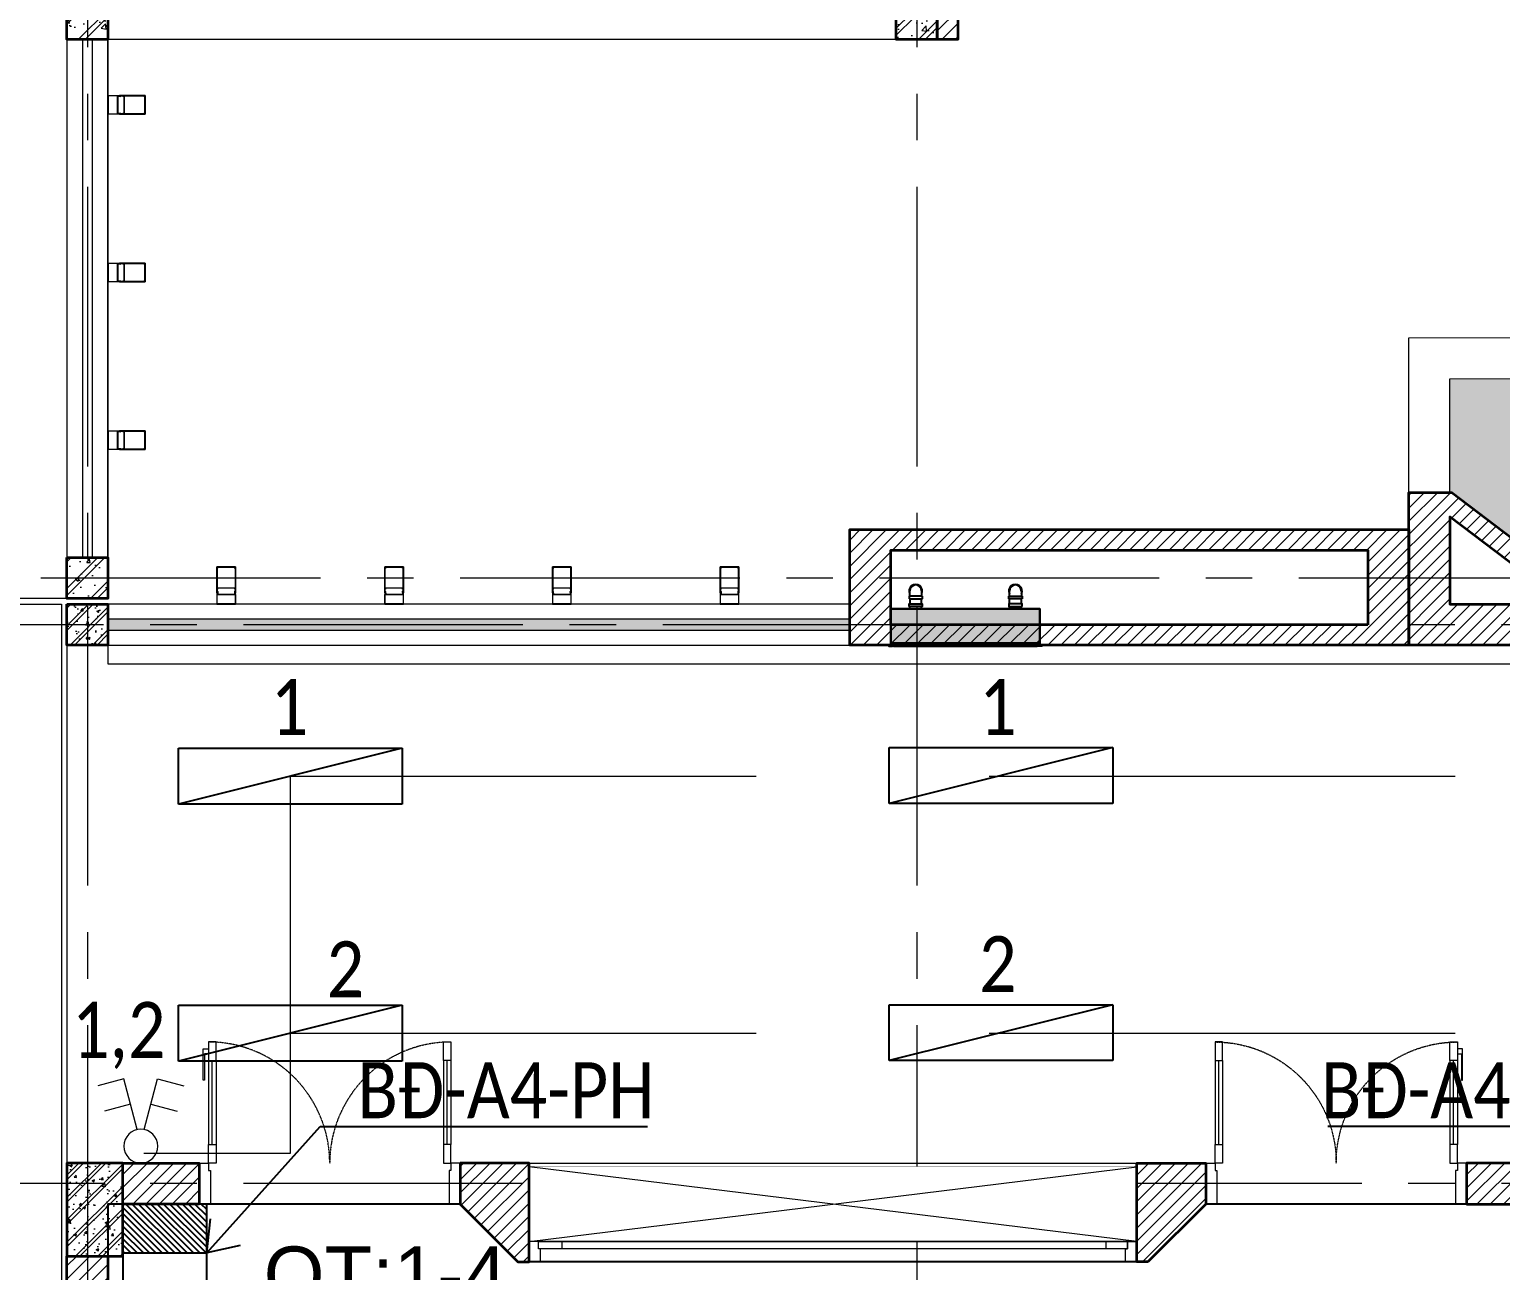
# Model space of a CAD drawing. Header units: millimetres. Extents: x 18326 to 214271, y -298828 to -198730.
# Drawn here: x 75036 to 82929, y -263047 to -256385 of the extents above; entities that cross this region are included whole.
import ezdxf
from ezdxf.enums import TextEntityAlignment as Align

# ---------------------------------------------------------------- set-up
doc = ezdxf.new("R2010")
doc.units = ezdxf.units.MM
doc.header["$LTSCALE"] = 20
doc.header["$MEASUREMENT"] = 0
for name, pattern in [('DASHED2', [0.375, 0.25, -0.125]), ('HIDDEN', [0.375, 0.25, -0.125]), ('xref LC GK$0$CENTER2', [1.125, 0.75, -0.125, 0.125, -0.125]), ('xref_mb.A4$0$HIDDEN', [0.375, 0.25, -0.125])]:
    doc.linetypes.add(name, pattern=pattern)
doc.layers.get('0').update_dxf_attribs({"lineweight": 0})
doc.layers.get('Defpoints').update_dxf_attribs({"color": 1, "lineweight": 25})
for name, color, linetype in [('!Cetech-TBD', 2, 'Continuous'), ('CDC-E', 2, 'Continuous'), ('CDC-E-Equip', 2, 'Continuous'), ('CDC-E-Note', 3, 'Continuous'), ('TEXT', 7, 'Continuous'), ('xref_mb.A4$0$KV-Net thay 3', 251, 'Continuous')]:
    doc.layers.add(name, color=color, linetype=linetype)
for name, color, linetype, lineweight in [('0.MAU XANH- DAY DIEN', 3, 'HIDDEN', 20), ('IBST-E-Chieu sang', 2, 'Continuous', 9), ('KV-Dim', 14, 'Continuous', 9), ('xref LC GK$0$KV-Net truc', 251, 'xref LC GK$0$CENTER2', 9), ('xref_mb.A3$0$1', 1, 'Continuous', 25), ('xref_mb.A3$0$KV-Cat be tong', 6, 'Continuous', 35), ('xref_mb.A3$0$KV-Cat tuong', 4, 'Continuous', 35), ('xref_mb.A3$0$KV-Cat vat lieu', 11, 'Continuous', 20), ('xref_mb.A3$0$KV-Hatch', 179, 'Continuous', 5), ('xref_mb.A3$0$KV-Net thay 1', 9, 'Continuous', 20), ('xref_mb.A3$0$KV-Net thay 2', 8, 'Continuous', 13), ('xref_mb.A3$0$KV-Thiet bi', 59, 'Continuous', 9), ('xref_mb.A4$0$1', 1, 'Continuous', 25), ('xref_mb.A4$0$KV-Cat be tong', 6, 'Continuous', 35), ('xref_mb.A4$0$KV-Cat tuong', 4, 'Continuous', 35), ('xref_mb.A4$0$KV-Cat vat lieu', 11, 'Continuous', 20), ('xref_mb.A4$0$KV-Cay xanh', 78, 'Continuous', 5), ('xref_mb.A4$0$KV-Cua', 34, 'Continuous', 13), ('xref_mb.A4$0$KV-Hatch', 179, 'Continuous', 5), ('xref_mb.A4$0$KV-Net thay 1', 9, 'Continuous', 20), ('xref_mb.A4$0$KV-Net thay 2', 8, 'Continuous', 13), ('xref_mb.A4$0$KV-Noi that', 35, 'Continuous', 9), ('xref_mb.A4$0$KV-Thiet bi', 59, 'Continuous', 9), ('xref_mb.A6$0$KV-Net thay 2', 8, 'Continuous', 13)]:
    doc.layers.add(name, color=color, linetype=linetype, lineweight=lineweight)
doc.styles.add('AN - Arial', font='arial.ttf')
doc.styles.add('KT', font='vnsimli.shx', dxfattribs={"width": 0.72})
doc.styles.add('uv-abc', font='calibril.ttf', dxfattribs={"width": 0.85})
doc.dimstyles.new('A2-1-140', dxfattribs={"dimscale": 100, "dimtxt": 3, "dimasz": 1.5, "dimexe": 0.7, "dimexo": 0, "dimgap": 0.5, "dimtad": 1, "dimdec": 0, "dimrnd": 50, "dimzin": 13, "dimdsep": 46, "dimtxsty": 'KT', "dimblk1": 'ARCHTICK', "dimblk2": 'ARCHTICK', "dimsah": 1, "dimcen": 0, "dimdle": 0.7, "dimclrd": 1, "dimclre": 1, "dimclrt": 3, "dimadec": 0, "dimazin": 0, "dimtfac": 1.222222, "dimtdec": 0, "dimtix": 1, "dimtmove": 2, "dimatfit": 3, "dimldrblk": 'ARCHTICK', "dimfxl": 5, "dimfxlon": 1, "dimtolj": 1, "dimtzin": 13, "dimarcsym": 0})

# ---------------------------------------------------------------- blocks, each defined once
blk = doc.blocks.new('_ARCHTICK')
at = {"color": 8, "const_width": 0.15}
blk.add_lwpolyline([(-0.5, -0.5), (0.5, 0.5)], dxfattribs=at)
blk = doc.blocks.new('pa6')
at = {"layer": 'CDC-E'}
h = blk.add_hatch(dxfattribs=at)
h.set_pattern_fill('ANSI31', scale=5)
h.set_pattern_definition([(45, (0, 0), (-11.2253, 11.2253), [])])
h.paths.add_polyline_path([(150, 175), (-150, 175), (-150, 0), (150, 0)])
for p, q in [((-150, 350), (150, 350)), ((-150, 0), (-150, 350)), ((150, 350), (150, 0)), ((-150, 175), (150, 175)), ((150, 0), (-150, 0))]:
    blk.add_line(p, q, dxfattribs=at)
blk = doc.blocks.new('l57')
at = {"layer": '!Cetech-TBD'}
for p, q in [((-600, 150), (600, 150)), ((600, 150), (-600, -150)), ((-600, -150), (-600, 150)), ((600, 150), (600, -150)), ((600, -150), (-600, -150))]:
    blk.add_line(p, q, dxfattribs=at)
blk = doc.blocks.new('Cong tac 2 - 2 chieu')
for p, q in [((-15.8, 73.2), (-74.6, 298.8)), ((15.8, 73.2), (74.6, 298.8))]:
    blk.add_line(p, q)
for points in [[(-74.6, 298.8), (-190.5, 267.7)], [(74.6, 298.8), (190.5, 267.7)], [(-45.2, 186), (-161.1, 154.9)], [(45.2, 186), (161.1, 154.9)]]:
    blk.add_lwpolyline(points)
blk.add_circle((0, 0), 74.9)
blk = doc.blocks.new('*U588')
at = {"rotation": 214.5355579088519}
blk.add_blockref('Cong tac 2 - 2 chieu', (0, 0), dxfattribs=at)
blk = doc.blocks.new('xref LC GK$0$LC')
at = {"layer": 'xref LC GK$0$KV-Net truc', "color": 8, "ltscale": 100}
for points in [[(45000, 10099.8), (45000, -85478.5)], [(49450, 10099.8), (49450, -85478.5)], [(53000, -50500), (39358.7, -50500)], [(175586.7, -50750), (-10253.1, -50750)], [(175586.7, -53750), (-10253.1, -53750)]]:
    blk.add_lwpolyline(points, dxfattribs=at)
blk = doc.blocks.new('xref_mb.A3$0$Mat cat lam be tong')
at = {"layer": 'xref_mb.A3$0$KV-Cat vat lieu', "color": 8, "lineweight": 25, "ltscale": 1000}
blk.add_line((50, 200), (-50, 200), dxfattribs=at)
at = {"layer": 'xref_mb.A3$0$KV-Cat vat lieu', "color": 8, "lineweight": 0, "ltscale": 1000}
for p, q in [((-50, 200), (-50, 61.2)), ((-48.8, 88), (-48.8, 192.9)), ((-42.9, 198.8), (42.9, 198.8)), ((48.8, 192.9), (48.8, 88)), ((50, 61.2), (50, 200)), ((48.8, 88), (-48.8, 88)), ((-48.8, 68.4), (-48.8, 80.9)), ((-43.7, 83.5), (-43.7, 83.5)), ((-42.9, 86.8), (42.9, 86.8)), ((43.7, 83.5), (43.7, 83.5)), ((45.5, 81.7), (45.5, 81.7)), ((48.8, 80.9), (48.8, 69.1)), ((-50, 61.2), (-48.3, 61.2)), ((-45.8, 67.1), (-48.8, 68.4)), ((-48.3, 61.2), (-48, 56.2)), ((-46.5, 56.1), (-45.8, 67.1)), ((45.5, 68.9), (44.5, 54)), ((45.7, 55.1), (46.6, 67.5)), ((48.8, 69.1), (45.8, 69.1)), ((47.1, 67.9), (47.8, 67.9)), ((48.3, 67.5), (48.7, 61.2)), ((48.7, 61.2), (50, 61.2))]:
    blk.add_line(p, q, dxfattribs=at)
blk.add_lwpolyline([(50, 0), (-50, 0), (-50, 61.2), (-48.7, 61.2), (-48.4, 55.1, 0.937697), (-46.6, 55.1), (-45.7, 67.3, 0.302776), (-45.9, 67.6, -1.868517), (-44.5, 68.4), (-45.5, 53, 0.434812), (-45, 52.5), (46.3, 52.5, 0.809784), (46.8, 54.9), (45.8, 55.4), (46.5, 66.3, -0.936602), (48, 66.3), (48.3, 61.2), (50, 61.2)], format="xyb", close=True, dxfattribs=at)
blk.add_lwpolyline([(-48.8, 1.2), (48.8, 1.2), (48.8, 51.3), (-48.8, 51.3)], close=True, dxfattribs=at)
at = {"layer": 'xref_mb.A3$0$KV-Cat vat lieu', "color": 8, "lineweight": 0, "ltscale": 1000, "extrusion": (0, 0, -1)}
for centre, major_axis, start_param, end_param in [((-48.3, 192.9), (-0.351, -0.351), 0.785398, 2.95554), ((-46.1, 196.1), (-1.33, 1.33), 3.952132, 8.614239), ((-46.1, 196.1), (-2.38, 2.38), 3.952132, 4.526337), ((-46.2, 193.5), (-0.526, -0.526), 2.381335, 5.522928), ((-43.5, 196.2), (-0.526, -0.526), 3.90185, 7.043443), ((-42.9, 198.3), (-0.351, 0.351), -1.384744, 0.785398), ((-46.1, 196.1), (-2.38, 2.38), 1.756849, 2.331054), ((46.1, 196.1), (-2.38, 2.38), -0.760258, -0.186052), ((43.5, 196.2), (-0.526, -0.526), 3.952132, 7.093724), ((42.9, 198.3), (-0.351, 0.351), 0.785399, 2.955541), ((46.1, 196.1), (-1.33, 1.33), -0.760257, 3.90185), ((46.2, 193.5), (-0.526, -0.526), 5.472646, 8.614239), ((46.1, 196.1), (-2.38, 2.38), 3.327645, 3.90185), ((48.3, 192.9), (-0.351, 0.351), 0.186052, 2.356194), ((-48.3, 80.9), (-0.351, -0.351), 0.785398, 2.95554), ((-46.1, 84.1), (-1.33, -1.33), 5.522928, 10.185035), ((-46.1, 84.1), (-2.38, 2.38), 3.952132, 4.526337), ((-46.2, 81.5), (-0.526, -0.526), 2.381335, 3.665191), ((-46.2, 81.5), (-0.526, -0.526), 3.665191, 5.522928), ((-43.5, 84.2), (-0.526, -0.526), 5.759586, 7.043442), ((-43.5, 84.2), (-0.526, -0.526), 3.90185, 5.759586), ((-42.9, 86.3), (-0.351, -0.351), 0.186052, 2.356194), ((-46.1, 84.1), (-2.38, 2.38), 1.756849, 2.331054), ((46.1, 84.1), (-2.38, 2.38), -0.760258, -0.186052), ((43.5, 84.2), (-0.526, 0.526), 3.665192, 5.522928), ((42.9, 86.3), (-0.351, 0.351), 0.785399, 2.955541), ((43.5, 84.2), (-0.526, 0.526), 2.381336, 3.665192), ((46.1, 84.1), (-1.33, 1.33), -0.760257, 3.90185), ((46.2, 81.5), (-0.526, -0.526), 5.472646, 7.330383), ((46.2, 81.5), (-0.526, -0.526), 1.047198, 2.331054), ((46.1, 84.1), (-2.38, -2.38), 4.898441, 5.472646), ((48.3, 80.9), (-0.351, -0.351), 1.756848, 3.926991), ((-47.3, 56.2), (-0.526, 0.526), 2.426008, 5.436701), ((45.5, 54), (-0.701, 0.701), 1.250002, 5.5676), ((45.8, 68.8), (-0.21, -0.21), 0.855213, 2.356196), ((46, 55.1), (-0.21, -0.21), 5.962391, 7.138396), ((47.1, 67.4), (-0.351, -0.351), 0.855212, 2.356196), ((47.8, 67.4), (-0.351, 0.351), 0.785397, 2.297438)]:
    blk.add_ellipse(centre, major_axis=major_axis, ratio=1, start_param=start_param, end_param=end_param, dxfattribs=at)
blk = doc.blocks.new('*U280')
at = {"color": 8}
blk.add_lwpolyline([(-2780, 0), (0, 0), (0, 50), (-2780, 50)], close=True, dxfattribs=at)
blk = doc.blocks.new('xref_mb.A3$0$cot22x22')
at = {"layer": 'xref_mb.A3$0$KV-Hatch'}
h = blk.add_hatch(dxfattribs=at)
h.set_pattern_fill('CHAU-01', color=8, scale=30, pattern_type=2)
h.set_pattern_definition([(50, (0, 0), (215.17805, -18.82564), [22.5, -247.5]), (355, (0, 0), (-41.6254, 225.65764), [18, -198]), (100.4514, (17.93, -1.57), (173.55281, 206.83186), [19.12206, -210.34263]), (46.1842, (0, 60), (320.17231, -49.6557), [33.75, -371.25]), (96.6356, (26.68, 55.86), (280.3988, 292.23536), [28.6831, -315.5139]), (351.1842, (0, 60), (280.3986, 292.23558), [27, -297]), (21, (30, 45), (179.07212, -120.78567), [22.5, -247.5]), (326, (30, 45), (72.9946, 217.54501), [18, -198]), (71.4514, (44.92, 34.93), (252.06679, 96.75915), [19.12206, -210.34263]), (37.5, (0, 0), (3.647957, 99.868156), [0, -195.6, 0, -201, 0, -198.75]), (7.5, (0, 0), (78.92086, 118.323514), [0, -114.6, 0, -191.1, 0, -75.75]), (327.5, (-66.9, 0), (160.14673, -6.766462), [0, -75, 0, -234, 0, -310.5]), (317.5, (-96.9, 0), (174.95585, 30.031495), [0, -97.5, 0, -155.4, 0, -220.5]), (45, (0, 0), (-90.156115, 90.156115), []), (45, (0, 36.75), (-90.156115, 90.156115), [])])
h.paths.add_polyline_path([(-301544.8, 85408.8), (-301544.8, 85628.8), (-301764.8, 85628.8), (-301764.8, 85408.8)])
at = {"layer": 'xref_mb.A3$0$KV-Cat be tong', "color": 8}
blk.add_lwpolyline([(-301764.8, 85628.8), (-301544.8, 85628.8), (-301544.8, 85408.8), (-301764.8, 85408.8)], close=True, dxfattribs=at)
blk = doc.blocks.new('xref_mb.A3$0$DVCT3')
at = {"layer": 'xref_mb.A3$0$1', "color": 8}
for p in [(852561, -122197.3), (857011, -122197.3), (852561, -125197.3)]:
    blk.add_blockref('xref_mb.A3$0$cot22x22', p, dxfattribs=at)
blk = doc.blocks.new('xref_mb.A3$0$thang A1')
at = {"layer": 'xref_mb.A3$0$KV-Hatch'}
h = blk.add_hatch(dxfattribs=at)
h.set_pattern_fill('ANSI31', color=8, scale=400, angle=90)
h.paths.add_polyline_path([(110, -110), (-110, -110), (-110, 110), (-220, 110), (-220, -1910), (110, -1910)])
h.paths.add_polyline_path([(110, -110), (350, -110), (350, 110), (110, 110)])
h.paths.add_polyline_path([(-110, -6060), (-110, -5840), (110, -5840), (110, -5590), (-220, -5590), (-220, -6060)])
at = {"layer": 'xref_mb.A3$0$KV-Cat tuong', "color": 8}
blk.add_lwpolyline([(110, -110), (-110, -110), (-110, 110), (-220, 110), (-220, -1910), (110, -1910), (110, -110)], dxfattribs=at)
for points in [[(110, -110), (350, -110), (350, 110), (110, 110)], [(-110, -6060), (-110, -5840), (110, -5840), (110, -5590), (-220, -5590), (-220, -6060)]]:
    blk.add_lwpolyline(points, close=True, dxfattribs=at)
at = {"layer": 'xref_mb.A3$0$KV-Net thay 2', "color": 8}
for points in [[(350, 110), (4340, 110), (4340, -110), (350, -110)], [(-110, -1910), (110, -1910), (110, -5590), (-110, -5590)], [(110, -6060), (4340, -6060), (4340, -5840), (110, -5840)]]:
    blk.add_lwpolyline(points, close=True, dxfattribs=at)
blk = doc.blocks.new('xref_mb.A4$0$Module noi that PLH1')
at = {"color": 8}
blk.add_lwpolyline([(2245, 6765), (5505, 6765), (5505, 6365), (2245, 6365)], close=True, dxfattribs=at)
at = {"layer": 'Defpoints', "color": 8}
blk.add_lwpolyline([(7765, -15), (7765, 6565), (5875, 6565), (5565, 6255), (2185, 6255), (1875, 6565), (-15, 6565), (-15, -15)], close=True, dxfattribs=at)
at = {"color": 8}
blk.add_wipeout([(2245, 6765), (2245, 6365), (5505, 6365), (5505, 6765)], dxfattribs=at)
for p, q in [((2245, 6365), (5505, 6765)), ((5505, 6365), (2245, 6765))]:
    blk.add_line(p, q, dxfattribs=at)
blk = doc.blocks.new('xref_mb.A4$0$cot30x50')
at = {"layer": 'xref_mb.A4$0$KV-Hatch'}
h = blk.add_hatch(dxfattribs=at)
h.set_pattern_fill('CHAU-01', color=8, scale=20, pattern_type=2)
h.set_pattern_definition([(50, (-921627.36, 59861.05), (143.45204, -12.55043), [15, -165]), (355, (-921627.36, 59861.05), (-27.75027, 150.43843), [12, -132]), (100.4514, (-921615.4, 59860.01), (115.70188, 137.88791), [12.74804, -140.22842]), (46.1842, (-921627.36, 59901.05), (213.44821, -33.1038), [22.5, -247.5]), (96.6356, (-921609.57, 59898.3), (186.93254, 194.82357), [19.12206, -210.3426]), (351.1842, (-921627.36, 59901.05), (186.9324, 194.82372), [18, -198]), (21, (-921607.36, 59891.05), (119.38141, -80.52378), [15, -165]), (326, (-921607.36, 59891.05), (48.66307, 145.03001), [12, -132]), (71.4514, (-921597.41, 59884.34), (168.04453, 64.5061), [12.74804, -140.22842]), (37.5, (-921627.36, 59861.054), (2.431971, 66.57877), [0, -130.4, 0, -134, 0, -132.5]), (7.5, (-921627.36, 59861.054), (52.613907, 78.882342), [0, -76.4, 0, -127.4, 0, -50.5]), (327.5, (-921671.96, 59861.054), (106.764487, -4.510974), [0, -50, 0, -156, 0, -207]), (317.5, (-921691.96, 59861.05), (116.637234, 20.020996), [0, -65, 0, -103.6, 0, -147]), (45, (-921627.36, 59861.054), (-60.104076, 60.104076), []), (45, (-921627.36, 59885.554), (-60.104076, 60.104076), [])])
h.paths.add_polyline_path([(-778331.6, 133391.1), (-778631.6, 133391.1), (-778631.6, 132891.1), (-778331.6, 132891.1)])
at = {"layer": 'xref_mb.A4$0$KV-Cat be tong', "color": 8}
blk.add_lwpolyline([(-778631.6, 132891.1), (-778331.6, 132891.1), (-778331.6, 133391.1), (-778631.6, 133391.1)], close=True, dxfattribs=at)
blk = doc.blocks.new('xref_mb.A4$0$cot22x22')
at = {"layer": 'xref_mb.A4$0$KV-Hatch'}
h = blk.add_hatch(dxfattribs=at)
h.set_pattern_fill('CHAU-01', color=8, scale=20, pattern_type=2)
h.set_pattern_definition([(50, (-443657.03, 9098.8), (143.45204, -12.55043), [15, -165]), (355, (-443657.03, 9098.8), (-27.75027, 150.43843), [12, -132]), (100.4514, (-443645.08, 9097.76), (115.70188, 137.88791), [12.74804, -140.22842]), (46.1842, (-443657.03, 9138.8), (213.44821, -33.1038), [22.5, -247.5]), (96.6356, (-443639.24, 9136.05), (186.93254, 194.82357), [19.12206, -210.3426]), (351.1842, (-443657.03, 9138.8), (186.9324, 194.82372), [18, -198]), (21, (-443637.03, 9128.8), (119.38141, -80.52378), [15, -165]), (326, (-443637.03, 9128.8), (48.66307, 145.03001), [12, -132]), (71.4514, (-443627.08, 9122.1), (168.04453, 64.5061), [12.74804, -140.22842]), (37.5, (-443657.03, 9098.806), (2.431971, 66.57877), [0, -130.4, 0, -134, 0, -132.5]), (7.5, (-443657.03, 9098.806), (52.613907, 78.882342), [0, -76.4, 0, -127.4, 0, -50.5]), (327.5, (-443701.63, 9098.806), (106.764487, -4.510974), [0, -50, 0, -156, 0, -207]), (317.5, (-443721.63, 9098.81), (116.637234, 20.020996), [0, -65, 0, -103.6, 0, -147]), (45, (-443657.03, 9098.81), (-60.104076, 60.104076), []), (45, (-443657.03, 9123.31), (-60.104076, 60.104076), [])])
h.paths.add_polyline_path([(-301544.8, 85408.8), (-301544.8, 85628.8), (-301764.8, 85628.8), (-301764.8, 85408.8)])
at = {"layer": 'xref_mb.A4$0$KV-Cat be tong', "color": 8}
blk.add_lwpolyline([(-301764.8, 85628.8), (-301544.8, 85628.8), (-301544.8, 85408.8), (-301764.8, 85408.8)], close=True, dxfattribs=at)
blk = doc.blocks.new('xref_mb.A4$0$DVCT3')
at = {"color": 8}
blk.add_blockref('xref_mb.A4$0$cot30x50', (1329427.9, -176209.6), dxfattribs=at)
at = {"layer": 'xref_mb.A4$0$1', "color": 8}
blk.add_blockref('xref_mb.A4$0$cot22x22', (852561, -125447.3), dxfattribs=at)
blk = doc.blocks.new('xref_mb.A4$0$Module TX3')
at = {"layer": 'xref_mb.A4$0$KV-Hatch'}
h = blk.add_hatch(dxfattribs=at)
h.set_pattern_fill('ANSI31', color=8, scale=400)
h.set_pattern_definition([(45, (-131346.89, -70020.025), (-35.355339, 35.355339), [])])
h.paths.add_polyline_path([(110, -950), (110, -3010), (-110, -3010), (-110, 3010), (110, 3010), (110, 950), (0, 950), (0, -950)])
at = {"layer": 'xref_mb.A4$0$KV-Cat tuong', "color": 8}
blk.add_lwpolyline([(110, -950), (110, -3010), (-110, -3010), (-110, 3010), (110, 3010), (110, 950), (0, 950), (0, -950)], close=True, dxfattribs=at)
blk = doc.blocks.new('xref_mb.A4$0$HCC')
at = {"layer": 'xref_mb.A4$0$KV-Hatch'}
h = blk.add_hatch(color=8, dxfattribs=at)
h.dxf.hatch_style = 1
h.paths.add_polyline_path([(400.9, -198.9), (400.9, -14.7), (-397.4, -14.7), (-397.4, -198.9)])
at = {"layer": 'xref_mb.A4$0$KV-Net thay 3', "color": 8}
for p, q in [((-397.4, -5.5, 0), (-397.4, -198.4, 0)), ((-397.4, -14.7, 0), (400.9, -14.7, 0)), ((394.9, -14.7), (395.8, -14.7)), ((-298.3, -199.7), (-298.3, -211.4, 0)), ((-298.3, -252.5, 0), (-298.3, -226.9, 0)), ((-235.9, -199.7, 0), (-235.9, -211.4, 0)), ((-235.9, -226.9, 0), (-235.9, -252.5, 0)), ((236.7, -199.7, 0), (236.7, -211.4, 0)), ((236.7, -226.9, 0), (236.7, -252.5, 0)), ((299.1, -199.7), (299.1, -211.4, 0)), ((299.1, -252.5, 0), (299.1, -226.9, 0)), ((-302.8, -267.9, 0), (-302.8, -252.5, 0)), ((-302.8, -252.5, 0), (-231.4, -252.5, 0)), ((-234.7, -267.9, 0), (-302.8, -267.9, 0)), ((-299.6, -295.2, 0), (-299.6, -267.9, 0)), ((-231.4, -267.9, 0), (-234.7, -267.9, 0)), ((-234.7, -267.9, 0), (-234.7, -295.2, 0)), ((-231.4, -252.5, 0), (-231.4, -267.9, 0)), ((303.6, -252.5, 0), (232.2, -252.5, 0)), ((232.2, -252.5, 0), (232.2, -267.9, 0)), ((232.2, -267.9, 0), (235.5, -267.9, 0)), ((235.5, -267.9, 0), (303.6, -267.9, 0)), ((235.5, -267.9, 0), (235.5, -295.2, 0)), ((300.4, -295.2, 0), (300.4, -267.9, 0)), ((303.6, -267.9, 0), (303.6, -252.5, 0))]:
    blk.add_line(p, q, dxfattribs=at)
at = {"layer": 'xref_mb.A4$0$KV-Net thay 3', "color": 8, "elevation": 0}
for points in [[(-389, -14.7), (-389.8, -14.7), (-389.8, -0.5), (-407.4, -0.5), (-407.4, -4.7), (-408.2, -4.7), (-408.2, 0.3), (-389, 0.3)], [(392.5, -14.7), (393.4, -14.7), (393.4, -0.5), (410.9, -0.5), (410.9, -4.7), (411.8, -4.7), (411.8, 0.3), (392.5, 0.3)], [(-302.9, -211.4), (-302.9, -226.9), (-231.5, -226.9), (-231.5, -211.4)], [(303.7, -211.4), (303.7, -226.9), (232.3, -226.9), (232.3, -211.4)]]:
    blk.add_lwpolyline(points, close=True, dxfattribs=at)
for points in [[(386.8, -14.7), (386.8, 0.3), (-383.2, 0.3), (-383.2, -14.7)], [(395.8, -14.7), (395.8, -5.5), (400.9, -5.5), (400.9, -198.9), (-397.4, -198.9), (-397.4, -5.5), (-392.2, -5.5), (-392.2, -14.7), (-391.4, -14.7), (-391.4, -4.7), (-398.2, -4.7), (-398.2, -199.7), (401.8, -199.7), (401.8, -4.7), (394.9, -4.7), (394.9, -14.7)]]:
    blk.add_lwpolyline(points, dxfattribs=at)
at = {"layer": 'xref_mb.A4$0$KV-Net thay 3', "color": 8}
for centre, radius, start, end in [((-267.1, -295.2, 0), 35.7, 155.38002, 24.61998), ((-267.1, -295.2, 0), 32.5, 180, 0), ((267.9, -295.2, 0), 35.7, 155.38002, 24.61998), ((267.9, -295.2, 0), 32.5, 180, 0)]:
    blk.add_arc(centre, radius, start, end, dxfattribs=at)
blk = doc.blocks.new('xref_mb.A4$0$A$Cdd046268')
at = {"layer": 'xref_mb.A4$0$KV-Cay xanh'}
h = blk.add_hatch(dxfattribs=at)
h.set_pattern_fill('GRASS', color=8, scale=150)
h.set_pattern_definition([(90, (-83346.89, -420.02), (-106.06602, 106.06602), [28.125, -184.00703]), (45, (-83346.89, -420.02), (-106.06602, 106.06602), [28.125, -121.875]), (135, (-83346.89, -420.02), (-106.06602, -106.06602), [28.125, -121.875])])
h.paths.add_polyline_path([(-690, 710), (-690, 1320), (15670, 1325), (15670, 115), (8110, 110), (8110, 710), (7880, 710), (7090, 110), (110, 110), (-680, 710)])
at = {"layer": 'xref_mb.A4$0$KV-Net thay 2', "color": 8}
blk.add_lwpolyline([(-910, 710), (-910, 1540), (15890, 1545), (15890, 715)], dxfattribs=at)
blk.add_lwpolyline([(-690, 710), (-690, 1320), (15670, 1325), (15670, 115), (8110, 110), (8110, 710), (7880, 710), (7090, 110), (110, 110), (-680, 710)], close=True, dxfattribs=at)
blk = doc.blocks.new('*U332')
at = {"color": 8, "linetype": 'Continuous'}
for p, q in [((70, 100), (70, 550)), ((1330, 100), (1330, 550))]:
    blk.add_line(p, q, dxfattribs=at)
at = {"color": 8}
for p, q in [((90, 550), (90, 100)), ((1310, 550), (1310, 100))]:
    blk.add_line(p, q, dxfattribs=at)
for points in [[(50, 550), (90, 550), (90, 650), (50, 650), (50, 550)], [(1350, 550), (1310, 550), (1310, 650), (1350, 650), (1350, 550)], [(50, 552.9), (50, 100)], [(1350, 552.9), (1350, 100)], [(50, 100), (90, 100), (90, 0), (50, 0), (50, 100)], [(1350, 100), (1310, 100), (1310, 0), (1350, 0), (1350, 100)]]:
    blk.add_lwpolyline(points, dxfattribs=at)
at = {"color": 8, "linetype": 'xref_mb.A4$0$HIDDEN', "ltscale": 0.2}
for points in [[(700, 0, 0.414214), (50, 650, 0.414214)], [(700, 0, -0.414214), (1350, 650, -0.414214)]]:
    blk.add_lwpolyline(points, format="xyb", dxfattribs=at)
at = {"color": 8}
for points in [[(21.7, 444.5), (21.7, 614.1), (50, 614.1), (50, 585.9), (27.4, 585.9), (27.4, 444.5)], [(0, 0), (50, 0), (50, -40), (60, -40), (60, -220), (0, -220)], [(1400, 0), (1350, 0), (1350, -40), (1340, -40), (1340, -220), (1400, -220)]]:
    blk.add_lwpolyline(points, close=True, dxfattribs=at)
blk = doc.blocks.new('*U345')
at = {"color": 8, "linetype": 'Continuous'}
for p, q in [((-110, 2000), (-110, -1140)), ((-220, 1885), (-220, -1035)), ((-180, -1035), (-180, 1885)), ((-220, -1200), (-110, -1200))]:
    blk.add_line(p, q, dxfattribs=at)
at = {"color": 8}
for points in [[(-220, 2060), (-110, 2060), (-110, 2000), (-110, 2000), (-110, 2000), (-180, 2000), (-180, 2010), (-220, 2010)], [(-220, -1200), (-110, -1200), (-110, -1140), (-110, -1140), (-110, -1140), (-180, -1140), (-180, -1150), (-220, -1150)]]:
    blk.add_lwpolyline(points, close=True, dxfattribs=at)
at = {"color": 8, "linetype": 'Continuous'}
for points in [[(-180, 2010), (-220, 2010), (-220, 1885), (-180, 1885)], [(-180, -1035), (-220, -1035), (-220, -1150), (-180, -1150)]]:
    blk.add_lwpolyline(points, close=True, dxfattribs=at)
blk = doc.blocks.new('*U346')
at = {"layer": 'xref_mb.A4$0$KV-Hatch'}
h = blk.add_hatch(dxfattribs=at)
h.set_pattern_fill('ANSI31', color=8, scale=400, angle=180)
h.paths.add_polyline_path([(3400, 7849), (3810, 7849), (3810, 7629), (3400, 7629)])
h.paths.add_polyline_path([(-3400, 7849), (-3850, 7849), (-3850, 7629), (-3400, 7629)])
h.paths.add_polyline_path([(2000, 7629), (2000, 7849), (1690, 8159), (1630, 8159), (1630, 7629)])
h.paths.add_polyline_path([(-1690, 8159), (-1630, 8159), (-1630, 7629), (-2000, 7629), (-2000, 7849)])
at = {"layer": 'xref_mb.A4$0$KV-Cat tuong', "color": 8}
for points in [[(-1690, 8159), (-1630, 8159), (-1630, 7629), (-2000, 7629), (-2000, 7849)], [(2000, 7629), (2000, 7849), (1690, 8159), (1630, 8159), (1630, 7629)], [(-3400, 7849), (-3850, 7849), (-3850, 7629), (-3400, 7629)], [(3400, 7849), (3810, 7849), (3810, 7629), (3400, 7629)]]:
    blk.add_lwpolyline(points, close=True, dxfattribs=at)
at = {"layer": 'xref_mb.A4$0$KV-Noi that', "color": 8}
blk.add_lwpolyline([(-1630, 8049), (1630, 8049), (1630, 7629), (-1630, 7629)], close=True, dxfattribs=at)
at = {"layer": 'xref_mb.A4$0$KV-Cua', "color": 8, "xscale": -1}
for name, p, rotation in [('*U345', (-430, 8269), 270), ('*U332', (-3400, 7629), 180)]:
    blk.add_blockref(name, p, dxfattribs=dict(at, rotation=rotation))
at = {"layer": 'xref_mb.A4$0$KV-Cua', "color": 8, "rotation": 180}
blk.add_blockref('*U332', (3400, 7629), dxfattribs=at)
blk = doc.blocks.new('*U344')
at = {"layer": 'xref_mb.A4$0$KV-Hatch'}
h = blk.add_hatch(color=8, dxfattribs=at)
h.dxf.hatch_style = 1
h.paths.add_polyline_path([(-3980, 0), (0, 0), (0, 60), (-3980, 60)])
at = {"color": 8}
blk.add_lwpolyline([(-3980, 0), (0, 0), (0, 60), (-3980, 60)], close=True, dxfattribs=at)
blk = doc.blocks.new('xref_mb.A4$0$Mat cat lam be tong')
at = {"layer": 'xref_mb.A4$0$KV-Cat vat lieu', "color": 8, "lineweight": 0, "ltscale": 1000}
for p, q in [((-50, 0), (-50, 138.8)), ((-50, 138.8), (-48.3, 138.8)), ((-45.8, 132.9), (-48.8, 131.6)), ((-48.8, 131.6), (-48.8, 119.1)), ((48.8, 112), (-48.8, 112)), ((-48.8, 112), (-48.8, 7.1)), ((-48.3, 138.8), (-48, 143.8)), ((-46.5, 143.9), (-45.8, 132.9)), ((-43.7, 116.5), (-43.7, 116.5)), ((-42.9, 113.2), (42.9, 113.2)), ((43.7, 116.5), (43.7, 116.5)), ((45.5, 131.1), (44.5, 146)), ((45.5, 118.3), (45.5, 118.3)), ((45.7, 144.9), (46.6, 132.5)), ((48.8, 130.9), (45.8, 130.9)), ((47.1, 132.1), (47.8, 132.1)), ((48.3, 132.5), (48.7, 138.8)), ((48.7, 138.8), (50, 138.8)), ((48.8, 119.1), (48.8, 130.9)), ((48.8, 7.1), (48.8, 112)), ((50, 138.8), (50, 0)), ((-42.9, 1.2), (42.9, 1.2))]:
    blk.add_line(p, q, dxfattribs=at)
at = {"layer": 'xref_mb.A4$0$KV-Cat vat lieu', "color": 8, "lineweight": 25, "ltscale": 1000}
blk.add_line((50, 0), (-50, 0), dxfattribs=at)
at = {"layer": 'xref_mb.A4$0$KV-Cat vat lieu', "color": 8, "lineweight": 0, "ltscale": 1000}
blk.add_lwpolyline([(50, 200), (-50, 200), (-50, 138.8), (-48.7, 138.8), (-48.4, 144.9, -0.937697), (-46.6, 144.9), (-45.7, 132.7, -0.302776), (-45.9, 132.4, 1.868517), (-44.5, 131.6), (-45.5, 147, -0.434812), (-45, 147.5), (46.3, 147.5, -0.809784), (46.8, 145.1), (45.8, 144.6), (46.5, 133.7, 0.936602), (48, 133.7), (48.3, 138.8), (50, 138.8)], format="xyb", close=True, dxfattribs=at)
blk.add_lwpolyline([(-48.8, 198.8), (48.8, 198.8), (48.8, 148.7), (-48.8, 148.7)], close=True, dxfattribs=at)
for centre, major_axis, start_param, end_param in [((-48.3, 119.1), (-0.351, 0.351), 0.785398, 2.95554), ((-47.3, 143.8), (-0.526, -0.526), 2.426008, 5.436701), ((-46.1, 115.9), (-2.38, -2.38), 3.952132, 4.526337), ((-46.1, 115.9), (-1.33, 1.33), 5.522928, 10.185035), ((-46.2, 118.5), (-0.526, 0.526), 3.665191, 5.522928), ((-46.2, 118.5), (-0.526, 0.526), 2.381335, 3.665191), ((-43.5, 115.8), (-0.526, 0.526), 5.759586, 7.043442), ((-43.5, 115.8), (-0.526, 0.526), 3.90185, 5.759586), ((-42.9, 113.7), (-0.351, 0.351), 0.186052, 2.356194), ((-46.1, 115.9), (-2.38, -2.38), 1.756849, 2.331054), ((43.5, 115.8), (-0.526, -0.526), 3.665192, 5.522928), ((46.1, 115.9), (-2.38, -2.38), -0.760258, -0.186052), ((42.9, 113.7), (-0.351, -0.351), 0.785399, 2.955541), ((43.5, 115.8), (-0.526, -0.526), 2.381336, 3.665192), ((46.1, 115.9), (-1.33, -1.33), -0.760257, 3.90185), ((45.5, 146), (-0.701, -0.701), 1.250002, 5.5676), ((46.2, 118.5), (-0.526, 0.526), 5.472646, 7.330383), ((45.8, 131.2), (-0.21, 0.21), 0.855213, 2.356196), ((46.2, 118.5), (-0.526, 0.526), 1.047198, 2.331054), ((46, 144.9), (-0.21, 0.21), 5.962391, 7.138396), ((46.1, 115.9), (-2.38, 2.38), 4.898441, 5.472646), ((47.1, 132.6), (-0.351, 0.351), 0.855212, 2.356196), ((47.8, 132.6), (-0.351, -0.351), 0.785397, 2.297438), ((48.3, 119.1), (-0.351, 0.351), 1.756848, 3.926991), ((-48.3, 7.1), (-0.351, 0.351), 0.785398, 2.95554), ((-46.1, 3.9), (-2.38, -2.38), 3.952132, 4.526337), ((-46.1, 3.9), (-1.33, -1.33), 3.952132, 8.614239), ((-46.2, 6.5), (-0.526, 0.526), 2.381335, 5.522928), ((-43.5, 3.8), (-0.526, 0.526), 3.90185, 7.043443), ((-42.9, 1.7), (-0.351, -0.351), -1.384744, 0.785398), ((-46.1, 3.9), (-2.38, -2.38), 1.756849, 2.331054), ((43.5, 3.8), (-0.526, 0.526), 3.952132, 7.093724), ((46.1, 3.9), (-2.38, -2.38), -0.760258, -0.186052), ((42.9, 1.7), (-0.351, -0.351), 0.785399, 2.955541), ((46.1, 3.9), (-1.33, -1.33), -0.760257, 3.90185), ((46.2, 6.5), (-0.526, 0.526), 5.472646, 8.614239), ((46.1, 3.9), (-2.38, -2.38), 3.327645, 3.90185), ((48.3, 7.1), (-0.351, -0.351), 0.186052, 2.356194)]:
    blk.add_ellipse(centre, major_axis=major_axis, ratio=1, start_param=start_param, end_param=end_param, dxfattribs=at)

msp = doc.modelspace()

# ---------------------------------------------------------------- linework, layer by layer
at = {"layer": '0.MAU XANH- DAY DIEN', "linetype": 'DASHED2', "ltscale": 500}
for points in [[(76435.3, -260392.9), (76435.3, -262418.5), (75648.7, -262418.5)], [(76435.3, -260392.9), (129711.4, -260390)], [(76435.3, -261772.9), (129723, -261772.9)]]:
    msp.add_lwpolyline(points, dxfattribs=at)
at = {"layer": 'xref_mb.A3$0$KV-Net thay 1', "color": 8}
msp.add_lwpolyline([(75456.9, -256440), (75456.9, -259440), (72436.9, -259440), (72436.9, -256440)], dxfattribs=at)
at = {"layer": 'xref_mb.A3$0$KV-Net thay 2', "color": 8}
msp.add_lwpolyline([(75456.9, -256440), (75236.9, -256440), (75236.9, -259220), (75456.9, -259220)], close=True, dxfattribs=at)
at = {"layer": 'xref_mb.A4$0$KV-Cat tuong', "color": 8}
for points in [[(83456.9, -259470), (83275, -259470), (82656.9, -259000.5), (82656.9, -259470), (83236.9, -259470), (83236.9, -259690), (82436.9, -259690), (82436.9, -258870), (82666.9, -258870)], [(82436.9, -259690), (79436.9, -259690), (79436.9, -259070), (82436.9, -259070)], [(82216.9, -259580), (79656.9, -259580), (79656.9, -259180), (82216.9, -259180)]]:
    msp.add_lwpolyline(points, close=True, dxfattribs=at)
at = {"layer": 'xref_mb.A4$0$KV-Net thay 1', "color": 8}
msp.add_lwpolyline([(75236.9, -259690), (75236.9, -262470)], dxfattribs=at)
at = {"layer": 'xref_mb.A4$0$KV-Net thay 2', "color": 8}
for points in [[(79436.9, -259470), (75456.9, -259470)], [(75456.9, -259690), (75456.9, -259790), (123706.9, -259790), (123706.9, -259690)], [(75456.9, -259690), (83067.8, -259690)]]:
    msp.add_lwpolyline(points, dxfattribs=at)
at = {"layer": 'xref_mb.A6$0$KV-Net thay 2', "color": 8}
msp.add_lwpolyline([(72656.9, -259470), (75206.9, -259470), (75206.9, -269520), (75236.9, -269520), (75236.9, -269600)], dxfattribs=at)

# ---------------------------------------------------------------- block references
at = {"xscale": 0.9999811998533592, "yscale": 0.9999811998533592, "zscale": 0.9999811998533592}
for p in [(76435.3, -260392.9), (80249, -260390), (76435.3, -261772.9), (80249, -261770)]:
    msp.add_blockref('l57', p, dxfattribs=at)
at = {"layer": 'CDC-E-Equip', "xscale": -1.5, "yscale": 1.5, "zscale": 1.5, "rotation": 180}
msp.add_blockref('pa6', (75761.9, -262690), dxfattribs=at)
at = {"layer": 'Defpoints', "color": 8}
for name, p, rotation in [('xref_mb.A3$0$Mat cat lam be tong', (75456.9, -256790), 270), ('xref_mb.A3$0$Mat cat lam be tong', (75456.9, -257690), 270), ('xref_mb.A3$0$Mat cat lam be tong', (75456.9, -258590), 270), ('xref_mb.A4$0$Mat cat lam be tong', (76091.9, -259270), 180), ('xref_mb.A4$0$Mat cat lam be tong', (76991.9, -259270), 180), ('xref_mb.A4$0$Mat cat lam be tong', (77891.9, -259270), 180), ('xref_mb.A4$0$Mat cat lam be tong', (78791.9, -259270), 180)]:
    msp.add_blockref(name, p, dxfattribs=dict(at, rotation=rotation))
at = {"layer": 'IBST-E-Chieu sang', "xscale": -1.212631576989025, "yscale": 1.212631576989025, "zscale": 1.212631576989025, "rotation": 214.5355579088519}
msp.add_blockref('*U588', (75633, -262379.2), dxfattribs=at)
at = {"layer": 'xref LC GK$0$KV-Net truc', "color": 8}
msp.add_blockref('xref LC GK$0$LC', (30346.9, -208830), dxfattribs=at)
at = {"layer": 'xref_mb.A3$0$1', "color": 8}
msp.add_blockref('xref_mb.A3$0$DVCT3', (-475559.4, -219651.5), dxfattribs=at)
at = {"layer": 'xref_mb.A3$0$KV-Cat tuong', "color": 8, "xscale": -1}
msp.add_blockref('xref_mb.A3$0$thang A1', (79796.9, -250380), dxfattribs=at)
at = {"layer": 'xref_mb.A3$0$KV-Thiet bi', "color": 8, "xscale": -1, "rotation": 270}
msp.add_blockref('*U280', (75321.9, -256440), dxfattribs=at)
at = {"layer": 'xref_mb.A4$0$KV-Cat tuong', "color": 8}
msp.add_blockref('xref_mb.A4$0$A$Cdd046268', (83346.9, -259580), dxfattribs=at)
at = {"layer": 'xref_mb.A4$0$KV-Cat tuong', "color": 8, "rotation": 180}
msp.add_blockref('xref_mb.A4$0$HCC', (80058.7, -259694.7), dxfattribs=at)
at = {"layer": 'xref_mb.A4$0$KV-Thiet bi', "color": 8}
msp.add_blockref('*U344', (79436.9, -259610), dxfattribs=at)

# ---------------------------------------------------------------- texts
at = {"layer": 'CDC-E-Note', "style": 'uv-abc', "width": 0.85}
for s, p in [('1', (76330.1, -260021.9)), ('1', (80131, -260021.9)), ('2', (80131, -261401.9)), ('2', (76630.6, -261429.6)), ('1,2', (75264, -261755.3)), ('BĐ-A4-PH', (76796.4, -262079)), ('BĐ-A4-PH', (81965.5, -262079))]:
    msp.add_text(s, height=300, dxfattribs=at).set_placement(p, align=Align.MIDDLE_LEFT)
at = {"layer": 'TEXT', "color": 2, "style": 'AN - Arial'}
msp.add_text('QT:1-4', height=300, dxfattribs=at).set_placement((76292.8, -263217.6))

# ---------------------------------------------------------------- leaders
at = {"layer": 'KV-Dim', "color": 0}
for points in [[(75986.9, -262952.5), (76594.8, -262273.1), (78351.2, -262273.1)], [(83758.2, -262690), (83758.2, -262273.1), (82001.9, -262273.1)]]:
    msp.add_leader(points, dimstyle='A2-1-140', override={"dimgap": 0.5, "dimtad": 0, "dimclrd": 0, "dimldrblk": 'Open90'}, dxfattribs=at)

# ---------------------------------------------------------------- next in the draw order: block references
at = {"layer": 'xref_mb.A4$0$KV-Noi that', "color": 8}
msp.add_blockref('xref_mb.A4$0$Module noi that PLH1', (75471.9, -269255), dxfattribs=at)

# ---------------------------------------------------------------- next in the draw order: hatches: boundary and pattern name
at = {"layer": 'xref_mb.A4$0$KV-Hatch'}
h = msp.add_hatch(dxfattribs=at)
h.set_pattern_fill('ANSI31', color=8, scale=400)
h.paths.add_polyline_path([(82216.9, -259580), (79656.9, -259580), (79656.9, -259180), (82216.9, -259180)], flags=16)
h.paths.add_polyline_path([(82436.9, -259690), (79436.9, -259690), (79436.9, -259070), (82436.9, -259070)])
h.paths.add_polyline_path([(91236.9, -259470), (91236.9, -259000.5), (90618.8, -259470), (91236.9, -259470), (91236.9, -259690), (90436.9, -259690), (90436.9, -259470), (91226.9, -258870), (91456.9, -258870), (91456.9, -259470)])
h.paths.add_polyline_path([(99456.9, -259470), (99456.9, -259000.5), (100075, -259470), (99456.9, -259470), (99456.9, -259690), (100256.9, -259690), (100256.9, -259470), (99466.9, -258870), (99236.9, -258870), (99236.9, -259470)])
h.paths.add_polyline_path([(102186.9, -258870), (102406.9, -258870), (102406.9, -259690), (102186.9, -259690)])
h.paths.add_polyline_path([(107456.9, -259470), (108075, -259470), (107456.9, -259000.5), (107456.9, -259470), (107236.9, -259470), (107236.9, -258870), (107466.9, -258870), (108256.9, -259470), (108256.9, -259690), (107456.9, -259690)])
h.paths.add_polyline_path([(115016.9, -259470), (115016.9, -259000.5), (114398.8, -259470)], flags=16)
h.paths.add_polyline_path([(115236.9, -259690), (114216.9, -259690), (114216.9, -259470), (115006.9, -258870), (115236.9, -258870)])
h.paths.add_polyline_path([(115456.9, -259470), (115456.9, -259180), (118616.9, -259180), (118616.9, -259580), (115456.9, -259580), (115456.9, -259690), (118836.9, -259690), (118836.9, -259070), (115236.9, -259070), (115236.9, -259470)])
h.paths.add_polyline_path([(123706.9, -259470), (123456.9, -259470), (123456.9, -259690), (123706.9, -259690)])
h.paths.add_polyline_path([(131456.9, -268990), (131236.9, -268990), (131236.9, -262970), (131456.9, -262970)])
h.paths.add_polyline_path([(83456.9, -259470), (83275, -259470), (82656.9, -259000.5), (82656.9, -259470), (83236.9, -259470), (83236.9, -259690), (82436.9, -259690), (82436.9, -258870), (82666.9, -258870)])

# ---------------------------------------------------------------- next in the draw order: block references
at = {"layer": 'xref_mb.A4$0$1', "color": 8}
msp.add_blockref('xref_mb.A4$0$DVCT3', (-475559.4, -219651.5), dxfattribs=at)
at = {"layer": 'xref_mb.A4$0$KV-Cat tuong', "color": 8, "rotation": 180}
msp.add_blockref('*U346', (79346.9, -254841), dxfattribs=at)
at = {"layer": 'xref_mb.A4$0$KV-Cat tuong', "color": 8}
msp.add_blockref('xref_mb.A4$0$Module TX3', (75346.9, -265980), dxfattribs=at)

doc.saveas('drawing.dxf')
